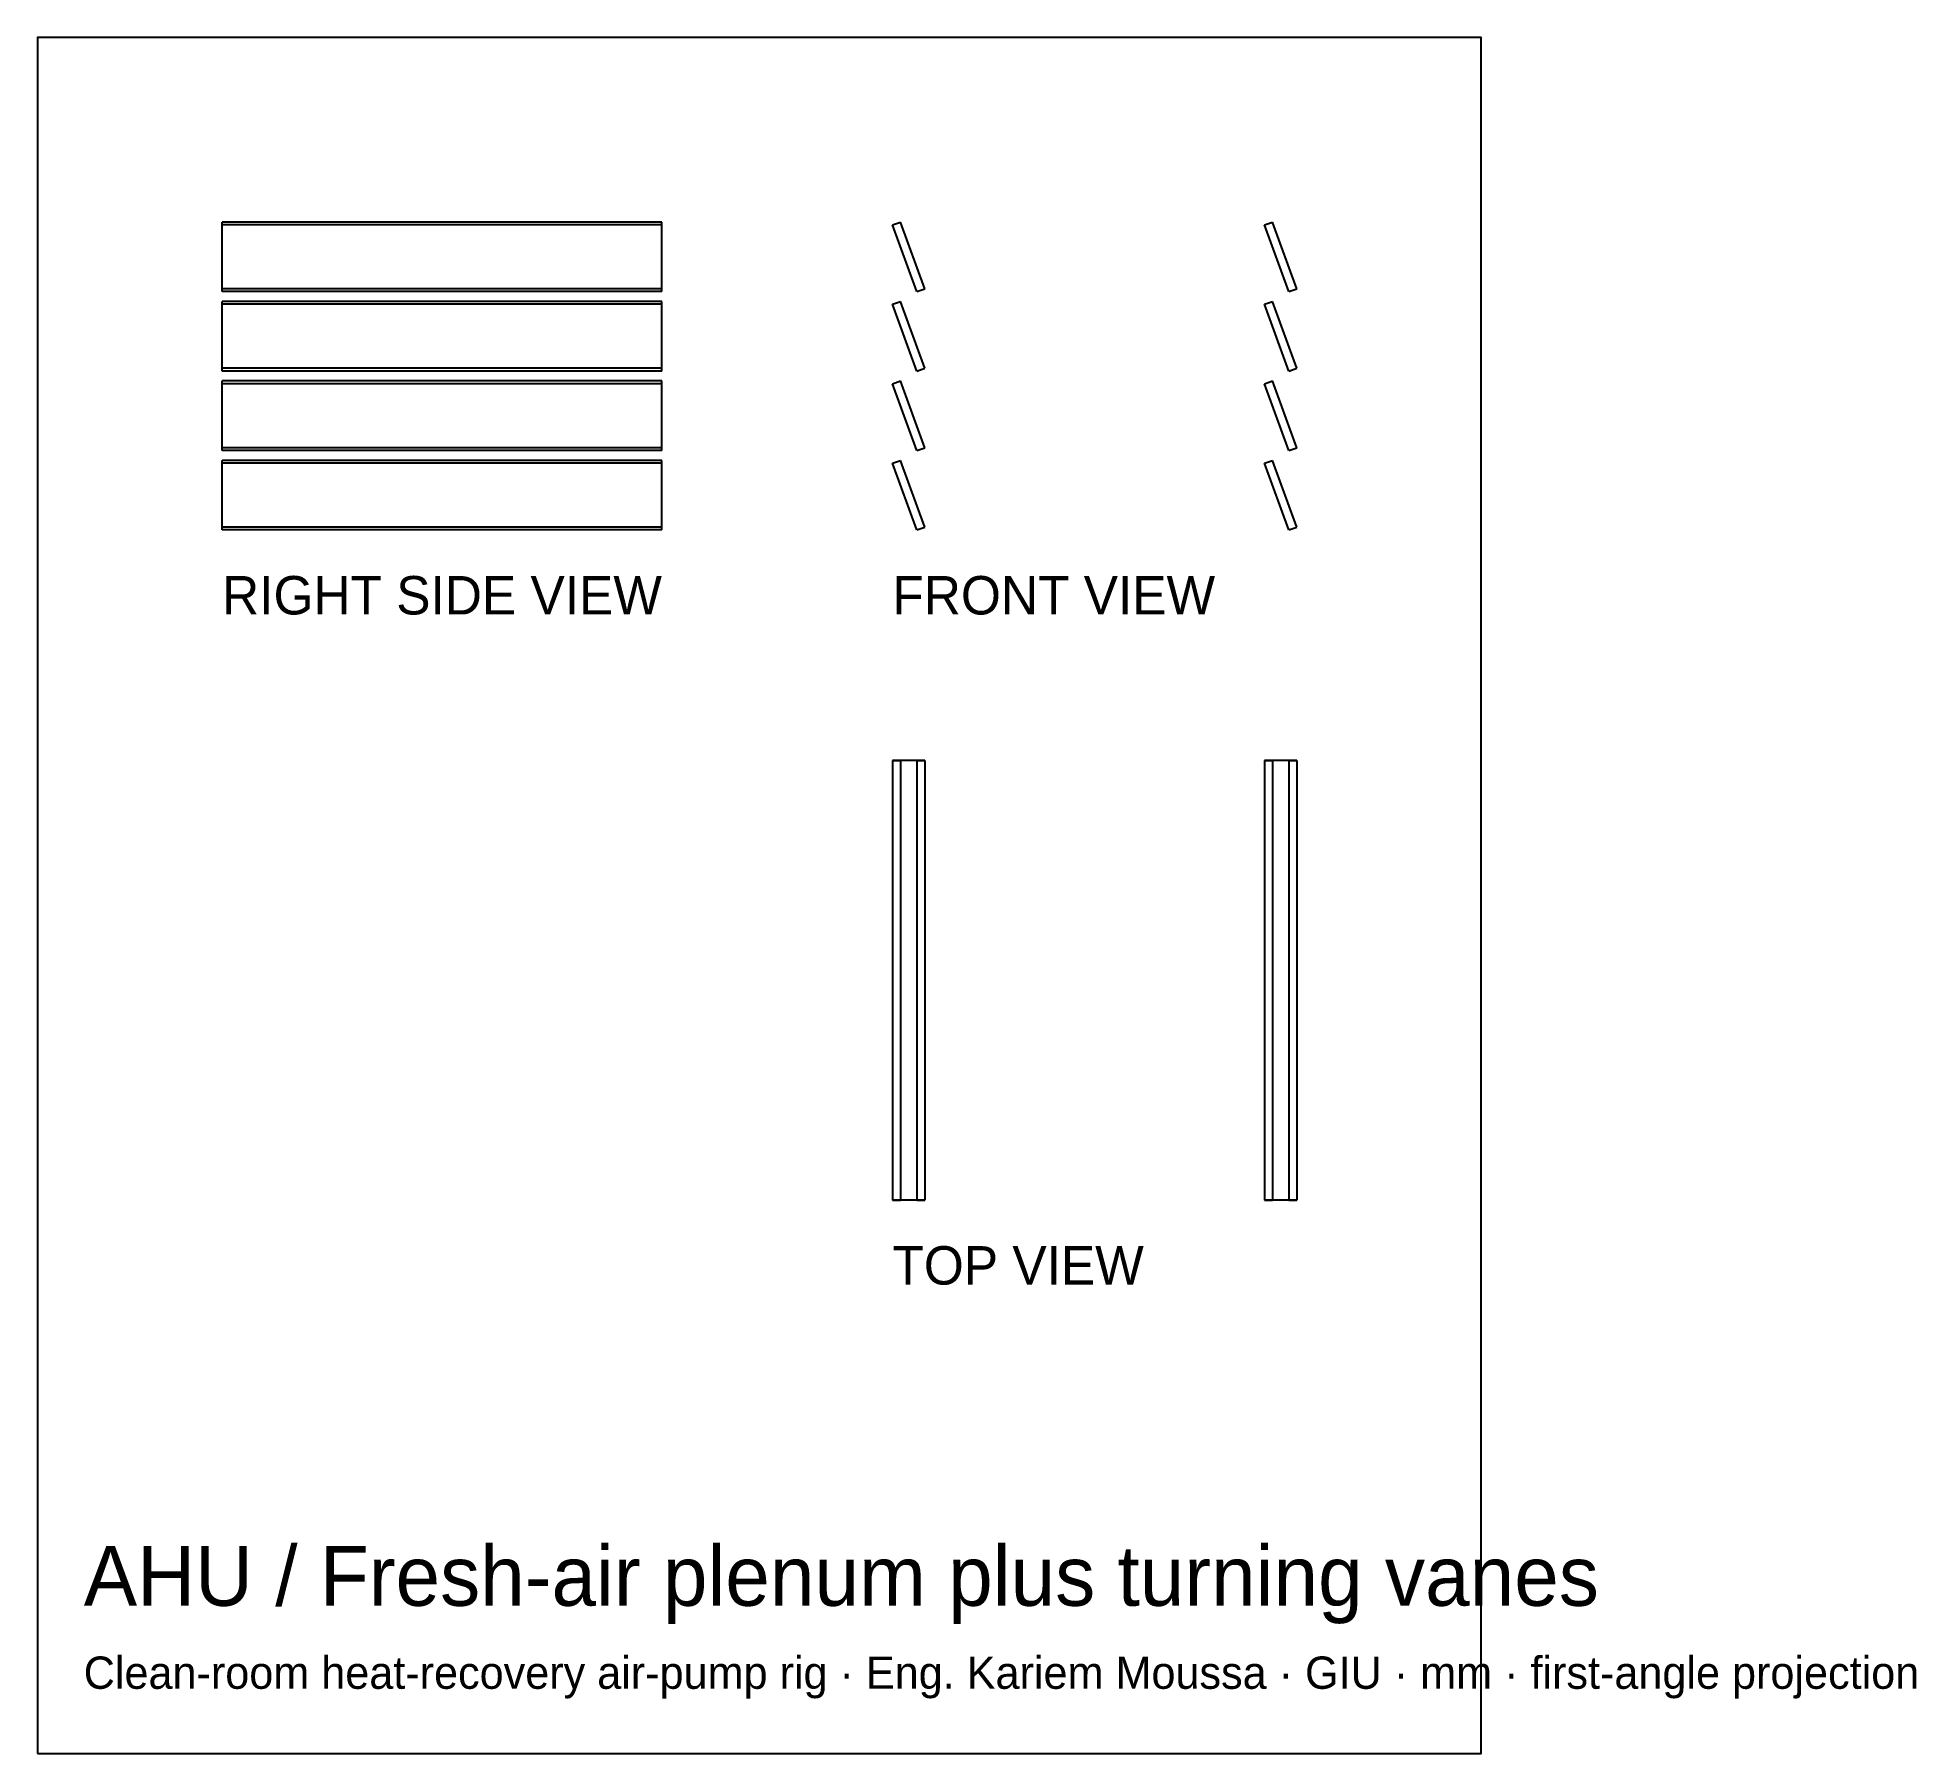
# Model space of a CAD drawing. Header units: millimetres. Extents: x -339 to -217, y -45 to 66.
import ezdxf

# ---------------------------------------------------------------- set-up
doc = ezdxf.new("R2010")
doc.units = ezdxf.units.MM
for name, color, linetype in [('BORDER', 7, 'Continuous'), ('HIDDEN', 8, 'Continuous'), ('TEXT', 5, 'Continuous'), ('VISIBLE', 7, 'Continuous')]:
    doc.layers.add(name, color=color, linetype=linetype)

msp = doc.modelspace()

# ---------------------------------------------------------------- linework, layer by layer
at = {"layer": 'BORDER'}
msp.add_lwpolyline([(-338.85, -45.48), (-244.95, -45.48), (-244.95, 66.15), (-338.85, 66.15)], close=True, dxfattribs=at)
at = {"layer": 'HIDDEN'}
for points in [[(-326.85, 53.97), (-326.85, 54.15)], [(-298.25, 54.15), (-326.85, 54.15)], [(-326.85, 49.81), (-326.85, 54.15)], [(-326.85, 53.97), (-326.85, 54.15)], [(-298.25, 53.97), (-326.85, 53.97)], [(-326.85, 49.63), (-326.85, 53.97)], [(-298.25, 53.97), (-326.85, 53.97)], [(-326.85, 49.63), (-326.85, 53.97)], [(-298.25, 53.97), (-298.25, 54.15)], [(-298.25, 49.81), (-298.25, 54.15)], [(-298.25, 53.97), (-298.25, 54.15)], [(-298.25, 49.63), (-298.25, 53.97)], [(-298.25, 49.63), (-298.25, 53.97)], [(-283.25, 53.97), (-282.73, 54.15)], [(-281.67, 49.63), (-283.25, 53.97)], [(-281.15, 49.81), (-282.73, 54.15)], [(-259.05, 53.97), (-258.53, 54.15)], [(-257.47, 49.63), (-259.05, 53.97)], [(-256.95, 49.81), (-258.53, 54.15)], [(-326.85, 49.63), (-326.85, 49.81)], [(-298.25, 49.81), (-326.85, 49.81)], [(-298.25, 49.63), (-326.85, 49.63)], [(-326.85, 48.8), (-326.85, 48.98)], [(-298.25, 48.98), (-326.85, 48.98)], [(-326.85, 44.64), (-326.85, 48.98)], [(-326.85, 48.8), (-326.85, 48.98)], [(-298.25, 49.63), (-298.25, 49.81)], [(-298.25, 48.8), (-298.25, 48.98)], [(-298.25, 44.64), (-298.25, 48.98)], [(-298.25, 48.8), (-298.25, 48.98)], [(-283.25, 48.8), (-282.73, 48.98)], [(-281.15, 44.64), (-282.73, 48.98)], [(-281.67, 49.63), (-281.15, 49.81)], [(-259.05, 48.8), (-258.53, 48.98)], [(-256.95, 44.64), (-258.53, 48.98)], [(-257.47, 49.63), (-256.95, 49.81)], [(-298.25, 48.8), (-326.85, 48.8)], [(-326.85, 44.46), (-326.85, 48.8)], [(-298.25, 48.8), (-326.85, 48.8)], [(-326.85, 44.46), (-326.85, 48.8)], [(-298.25, 44.46), (-298.25, 48.8)], [(-298.25, 44.46), (-298.25, 48.8)], [(-281.67, 44.46), (-283.25, 48.8)], [(-257.47, 44.46), (-259.05, 48.8)], [(-326.85, 44.46), (-326.85, 44.64)], [(-298.25, 44.64), (-326.85, 44.64)], [(-298.25, 44.46), (-326.85, 44.46)], [(-298.25, 44.46), (-298.25, 44.64)], [(-281.67, 44.46), (-281.15, 44.64)], [(-257.47, 44.46), (-256.95, 44.64)], [(-326.85, 43.63), (-326.85, 43.81)], [(-298.25, 43.81), (-326.85, 43.81)], [(-326.85, 39.47), (-326.85, 43.81)], [(-326.85, 43.63), (-326.85, 43.81)], [(-298.25, 43.63), (-326.85, 43.63)], [(-326.85, 39.29), (-326.85, 43.63)], [(-298.25, 43.63), (-326.85, 43.63)], [(-326.85, 39.29), (-326.85, 43.63)], [(-298.25, 43.63), (-298.25, 43.81)], [(-298.25, 39.47), (-298.25, 43.81)], [(-298.25, 43.63), (-298.25, 43.81)], [(-298.25, 39.29), (-298.25, 43.63)], [(-298.25, 39.29), (-298.25, 43.63)], [(-283.25, 43.63), (-282.73, 43.81)], [(-281.67, 39.29), (-283.25, 43.63)], [(-281.15, 39.47), (-282.73, 43.81)], [(-259.05, 43.63), (-258.53, 43.81)], [(-257.47, 39.29), (-259.05, 43.63)], [(-256.95, 39.47), (-258.53, 43.81)], [(-326.85, 39.29), (-326.85, 39.47)], [(-298.25, 39.47), (-326.85, 39.47)], [(-298.25, 39.29), (-326.85, 39.29)], [(-298.25, 39.29), (-298.25, 39.47)], [(-281.67, 39.29), (-281.15, 39.47)], [(-257.47, 39.29), (-256.95, 39.47)], [(-326.85, 38.46), (-326.85, 38.64)], [(-298.25, 38.64), (-326.85, 38.64)], [(-326.85, 34.3), (-326.85, 38.64)], [(-326.85, 38.46), (-326.85, 38.64)], [(-298.25, 38.46), (-326.85, 38.46)], [(-326.85, 34.12), (-326.85, 38.46)], [(-298.25, 38.46), (-326.85, 38.46)], [(-326.85, 34.12), (-326.85, 38.46)], [(-298.25, 38.46), (-298.25, 38.64)], [(-298.25, 34.3), (-298.25, 38.64)], [(-298.25, 38.46), (-298.25, 38.64)], [(-298.25, 34.12), (-298.25, 38.46)], [(-298.25, 34.12), (-298.25, 38.46)], [(-283.25, 38.46), (-282.73, 38.64)], [(-281.67, 34.12), (-283.25, 38.46)], [(-281.15, 34.3), (-282.73, 38.64)], [(-259.05, 38.46), (-258.53, 38.64)], [(-257.47, 34.12), (-259.05, 38.46)], [(-256.95, 34.3), (-258.53, 38.64)], [(-326.85, 34.12), (-326.85, 34.3)], [(-298.25, 34.3), (-326.85, 34.3)], [(-298.25, 34.12), (-298.25, 34.3)], [(-281.67, 34.12), (-281.15, 34.3)], [(-257.47, 34.12), (-256.95, 34.3)], [(-298.25, 34.12), (-326.85, 34.12)], [(-283.25, 19.12), (-282.73, 19.12)], [(-281.67, 19.12), (-283.25, 19.12)], [(-283.25, 19.12), (-283.25, -9.48)], [(-283.25, 19.12), (-282.73, 19.12)], [(-281.67, 19.12), (-283.25, 19.12)], [(-283.25, 19.12), (-283.25, -9.48)], [(-283.25, 19.12), (-282.73, 19.12)], [(-281.67, 19.12), (-283.25, 19.12)], [(-283.25, 19.12), (-283.25, -9.48)], [(-281.67, 19.12), (-283.25, 19.12)], [(-281.15, 19.12), (-282.73, 19.12)], [(-282.73, 19.12), (-282.73, -9.48)], [(-281.15, 19.12), (-282.73, 19.12)], [(-282.73, 19.12), (-282.73, -9.48)], [(-281.15, 19.12), (-282.73, 19.12)], [(-282.73, 19.12), (-282.73, -9.48)], [(-281.67, 19.12), (-281.15, 19.12)], [(-281.67, 19.12), (-281.67, -9.48)], [(-281.67, 19.12), (-281.15, 19.12)], [(-281.67, 19.12), (-281.67, -9.48)], [(-281.67, 19.12), (-281.15, 19.12)], [(-281.67, 19.12), (-281.67, -9.48)], [(-281.67, 19.12), (-281.15, 19.12)], [(-281.67, 19.12), (-281.67, -9.48)], [(-281.15, 19.12), (-281.15, -9.48)], [(-281.15, 19.12), (-281.15, -9.48)], [(-281.15, 19.12), (-281.15, -9.48)], [(-259.05, 19.12), (-258.53, 19.12)], [(-257.47, 19.12), (-259.05, 19.12)], [(-259.05, 19.12), (-259.05, -9.48)], [(-259.05, 19.12), (-258.53, 19.12)], [(-257.47, 19.12), (-259.05, 19.12)], [(-259.05, 19.12), (-259.05, -9.48)], [(-259.05, 19.12), (-258.53, 19.12)], [(-257.47, 19.12), (-259.05, 19.12)], [(-259.05, 19.12), (-259.05, -9.48)], [(-257.47, 19.12), (-259.05, 19.12)], [(-256.95, 19.12), (-258.53, 19.12)], [(-258.53, 19.12), (-258.53, -9.48)], [(-256.95, 19.12), (-258.53, 19.12)], [(-258.53, 19.12), (-258.53, -9.48)], [(-256.95, 19.12), (-258.53, 19.12)], [(-258.53, 19.12), (-258.53, -9.48)], [(-257.47, 19.12), (-256.95, 19.12)], [(-257.47, 19.12), (-257.47, -9.48)], [(-257.47, 19.12), (-256.95, 19.12)], [(-257.47, 19.12), (-257.47, -9.48)], [(-257.47, 19.12), (-256.95, 19.12)], [(-257.47, 19.12), (-257.47, -9.48)], [(-257.47, 19.12), (-256.95, 19.12)], [(-257.47, 19.12), (-257.47, -9.48)], [(-256.95, 19.12), (-256.95, -9.48)], [(-256.95, 19.12), (-256.95, -9.48)], [(-256.95, 19.12), (-256.95, -9.48)], [(-283.25, -9.48), (-282.73, -9.48)], [(-281.67, -9.48), (-283.25, -9.48)], [(-283.25, -9.48), (-282.73, -9.48)], [(-281.67, -9.48), (-283.25, -9.48)], [(-283.25, -9.48), (-282.73, -9.48)], [(-281.67, -9.48), (-283.25, -9.48)], [(-281.67, -9.48), (-283.25, -9.48)], [(-281.15, -9.48), (-282.73, -9.48)], [(-281.15, -9.48), (-282.73, -9.48)], [(-281.15, -9.48), (-282.73, -9.48)], [(-281.67, -9.48), (-281.15, -9.48)], [(-281.67, -9.48), (-281.15, -9.48)], [(-281.67, -9.48), (-281.15, -9.48)], [(-281.67, -9.48), (-281.15, -9.48)], [(-259.05, -9.48), (-258.53, -9.48)], [(-257.47, -9.48), (-259.05, -9.48)], [(-259.05, -9.48), (-258.53, -9.48)], [(-257.47, -9.48), (-259.05, -9.48)], [(-259.05, -9.48), (-258.53, -9.48)], [(-257.47, -9.48), (-259.05, -9.48)], [(-257.47, -9.48), (-259.05, -9.48)], [(-256.95, -9.48), (-258.53, -9.48)], [(-256.95, -9.48), (-258.53, -9.48)], [(-256.95, -9.48), (-258.53, -9.48)], [(-257.47, -9.48), (-256.95, -9.48)], [(-257.47, -9.48), (-256.95, -9.48)], [(-257.47, -9.48), (-256.95, -9.48)], [(-257.47, -9.48), (-256.95, -9.48)]]:
    msp.add_lwpolyline(points, dxfattribs=at)
at = {"layer": 'VISIBLE'}
for points in [[(-298.25, 54.15), (-326.85, 54.15)], [(-326.85, 49.81), (-326.85, 54.15)], [(-298.25, 49.81), (-298.25, 54.15)], [(-283.25, 53.97), (-282.73, 54.15)], [(-281.67, 49.63), (-283.25, 53.97)], [(-281.15, 49.81), (-282.73, 54.15)], [(-259.05, 53.97), (-258.53, 54.15)], [(-257.47, 49.63), (-259.05, 53.97)], [(-256.95, 49.81), (-258.53, 54.15)], [(-326.85, 49.63), (-326.85, 49.81)], [(-298.25, 49.81), (-326.85, 49.81)], [(-298.25, 49.63), (-326.85, 49.63)], [(-298.25, 48.98), (-326.85, 48.98)], [(-326.85, 44.64), (-326.85, 48.98)], [(-298.25, 49.63), (-298.25, 49.81)], [(-298.25, 44.64), (-298.25, 48.98)], [(-283.25, 48.8), (-282.73, 48.98)], [(-281.15, 44.64), (-282.73, 48.98)], [(-281.67, 49.63), (-281.15, 49.81)], [(-259.05, 48.8), (-258.53, 48.98)], [(-256.95, 44.64), (-258.53, 48.98)], [(-257.47, 49.63), (-256.95, 49.81)], [(-281.67, 44.46), (-283.25, 48.8)], [(-257.47, 44.46), (-259.05, 48.8)], [(-326.85, 44.46), (-326.85, 44.64)], [(-298.25, 44.64), (-326.85, 44.64)], [(-298.25, 44.46), (-326.85, 44.46)], [(-298.25, 44.46), (-298.25, 44.64)], [(-281.67, 44.46), (-281.15, 44.64)], [(-257.47, 44.46), (-256.95, 44.64)], [(-298.25, 43.81), (-326.85, 43.81)], [(-326.85, 39.47), (-326.85, 43.81)], [(-298.25, 39.47), (-298.25, 43.81)], [(-283.25, 43.63), (-282.73, 43.81)], [(-281.67, 39.29), (-283.25, 43.63)], [(-281.15, 39.47), (-282.73, 43.81)], [(-259.05, 43.63), (-258.53, 43.81)], [(-257.47, 39.29), (-259.05, 43.63)], [(-256.95, 39.47), (-258.53, 43.81)], [(-326.85, 39.29), (-326.85, 39.47)], [(-298.25, 39.47), (-326.85, 39.47)], [(-298.25, 39.29), (-326.85, 39.29)], [(-298.25, 39.29), (-298.25, 39.47)], [(-281.67, 39.29), (-281.15, 39.47)], [(-257.47, 39.29), (-256.95, 39.47)], [(-298.25, 38.64), (-326.85, 38.64)], [(-326.85, 34.3), (-326.85, 38.64)], [(-298.25, 34.3), (-298.25, 38.64)], [(-283.25, 38.46), (-282.73, 38.64)], [(-281.67, 34.12), (-283.25, 38.46)], [(-281.15, 34.3), (-282.73, 38.64)], [(-259.05, 38.46), (-258.53, 38.64)], [(-257.47, 34.12), (-259.05, 38.46)], [(-256.95, 34.3), (-258.53, 38.64)], [(-326.85, 34.12), (-326.85, 34.3)], [(-298.25, 34.3), (-326.85, 34.3)], [(-298.25, 34.12), (-298.25, 34.3)], [(-281.67, 34.12), (-281.15, 34.3)], [(-257.47, 34.12), (-256.95, 34.3)], [(-298.25, 34.12), (-326.85, 34.12)], [(-283.25, 19.12), (-282.73, 19.12)], [(-283.25, 19.12), (-283.25, -9.48)], [(-281.15, 19.12), (-282.73, 19.12)], [(-282.73, 19.12), (-282.73, -9.48)], [(-281.15, 19.12), (-281.15, -9.48)], [(-259.05, 19.12), (-258.53, 19.12)], [(-259.05, 19.12), (-259.05, -9.48)], [(-256.95, 19.12), (-258.53, 19.12)], [(-258.53, 19.12), (-258.53, -9.48)], [(-256.95, 19.12), (-256.95, -9.48)], [(-283.25, -9.48), (-282.73, -9.48)], [(-281.15, -9.48), (-282.73, -9.48)], [(-259.05, -9.48), (-258.53, -9.48)], [(-256.95, -9.48), (-258.53, -9.48)]]:
    msp.add_lwpolyline(points, dxfattribs=at)

# ---------------------------------------------------------------- texts
at = {"layer": 'TEXT'}
for s, height, p in [('RIGHT SIDE VIEW', 2.5, (-326.85, 28.62)), ('FRONT VIEW', 2.5, (-283.25, 28.62)), ('TOP VIEW', 2.5, (-283.25, -14.98)), ('AHU / Fresh-air plenum plus turning vanes', 3.9, (-335.85, -35.88)), ('Clean-room heat-recovery air-pump rig · Eng. Kariem Moussa · GIU · mm · first-angle projection', 2.1, (-335.85, -41.28))]:
    msp.add_text(s, height=height, dxfattribs=at).set_placement(p)

doc.saveas('drawing.dxf')
